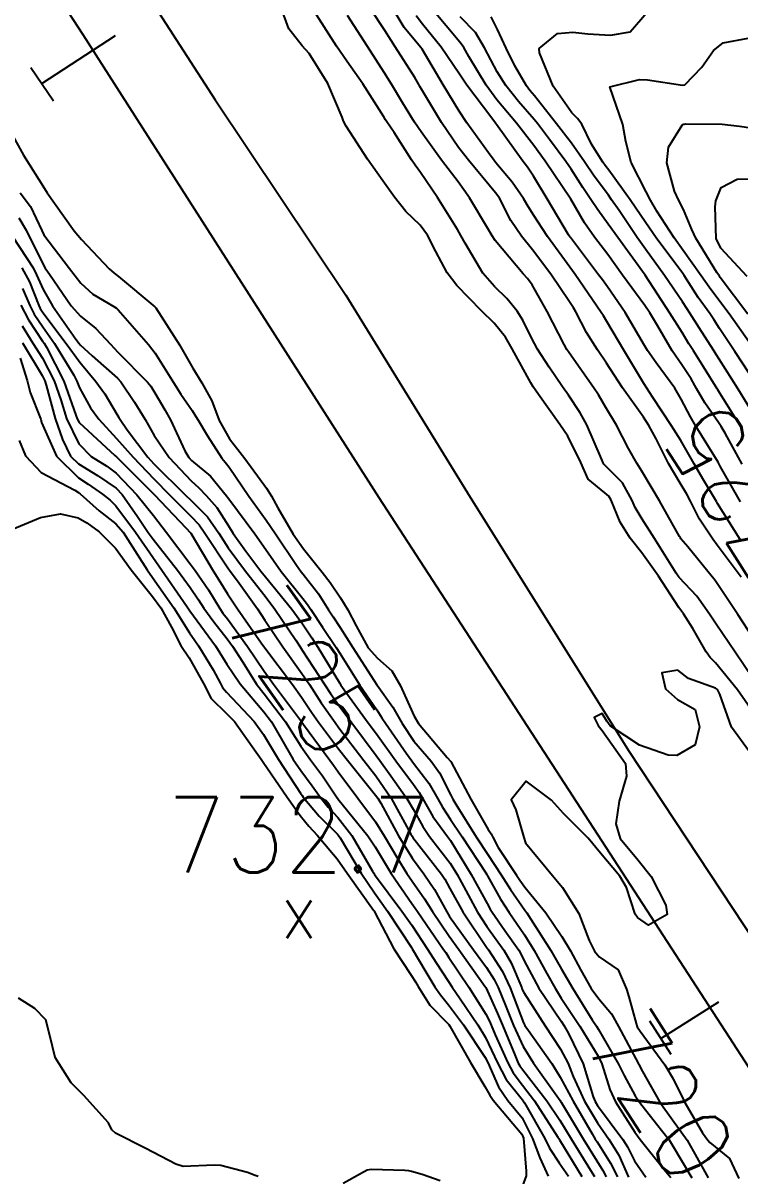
# Model space of a CAD drawing. Header units: metres. Extents: x 298520 to 308411, y 7433745 to 7450750.
# Drawn here: x 299978.7 to 300016.8, y 7449347.6 to 7449408.9 of the extents above; entities that cross this region are included whole.
import ezdxf
from ezdxf.enums import TextEntityAlignment as Align

# ---------------------------------------------------------------- set-up
doc = ezdxf.new("R2010")
doc.units = ezdxf.units.M
doc.header["$LTSCALE"] = 10
for name, color, linetype in [('Cotas', 45, 'Continuous'), ('Curvas de Nivel 1m', 11, 'Continuous'), ('Curvas de Nivel 5m', 15, 'Continuous'), ('Linha Férrea', 251, 'TRACKS'), ('Pontos Cotados', 45, 'Continuous'), ('Pórtico', 62, 'Continuous')]:
    doc.layers.add(name, color=color, linetype=linetype)
doc.styles.add('Style-STANDARD', font='STANDARD.shx')
doc.linetypes.add('TRACKS', pattern='A,0.15,[130,ltypeshp.shx,S=0.25,R=0,X=0,Y=0],0.15', length=0.3)

# ---------------------------------------------------------------- blocks, each defined once
blk = doc.blocks.new('ELVTXT_110')
at = {"layer": 'Pontos Cotados', "linetype": 'Continuous', "style": 'Style-STANDARD'}
for s, height, p in [('732.7', 4, (0, 4)), ('x', 3, (0, 0))]:
    blk.add_text(s, height=height, dxfattribs=at).set_placement(p, align=Align.MIDDLE_CENTER)

msp = doc.modelspace()

# ---------------------------------------------------------------- linework, layer by layer
at = {"layer": 'Curvas de Nivel 1m', "flags": 128}
for points, elevation in [([(300016.874, 7449379.447), (300015.598, 7449381.152), (300015.363, 7449381.464), (300014.667, 7449382.528), (300014.18, 7449383.482), (300013.993, 7449383.851), (300013.633, 7449384.448), (300013.014, 7449385.496), (300012.355, 7449386.811), (300011.97, 7449387.507), (300011.677, 7449387.949), (300010.562, 7449389.521), (300009.712, 7449390.833), (300009.238, 7449391.537), (300008.648, 7449392.462), (300008.086, 7449393.555), (300007.963, 7449393.774), (300007.748, 7449394.092), (300006.75, 7449395.57), (300005.782, 7449396.858), (300005.196, 7449397.589), (300004.629, 7449398.426), (300004.018, 7449399.607), (300003.941, 7449399.735), (300003.816, 7449399.887), (300002.378, 7449401.625), (300001.843, 7449402.313), (300000.933, 7449403.639), (299999.88, 7449405.406), (299999.791, 7449405.56), (299999.738, 7449405.652), (299999.511, 7449406.033), (299998.475, 7449407.672), (299998.251, 7449408.009), (299997.921, 7449408.527), (299997.161, 7449409.688)], 723), ([(300016.82, 7449381.448), (300015.622, 7449383.362), (300015.587, 7449383.425), (300015.563, 7449383.461), (300014.845, 7449384.682), (300014.379, 7449385.479), (300013.661, 7449386.708), (300013.176, 7449387.495), (300012.182, 7449389.011), (300011.849, 7449389.508), (300011.697, 7449389.753), (300010.629, 7449391.521), (300009.738, 7449393.041), (300009.555, 7449393.347), (300009.434, 7449393.535), (300008.741, 7449394.533), (300008.046, 7449395.556), (300007.769, 7449395.941), (300006.581, 7449397.572), (300005.805, 7449398.749), (300005.486, 7449399.261), (300005.291, 7449399.588), (300004.695, 7449400.471), (300003.832, 7449401.499), (300003.742, 7449401.611), (300003.437, 7449402.016), (300002.282, 7449403.626), (300001.869, 7449404.247), (300001.034, 7449405.638), (299999.911, 7449407.54), (299999.827, 7449407.651), (299998.959, 7449408.7), (299998.362, 7449409.674)], 724), ([(300016.922, 7449385.447), (300016.026, 7449387.098), (300015.816, 7449387.459), (300015.675, 7449387.67), (300014.935, 7449388.721), (300014.507, 7449389.478), (300014.213, 7449389.997), (300013.712, 7449390.742), (300013.21, 7449391.495), (300012.439, 7449392.8), (300012.015, 7449393.507), (300011.747, 7449393.904), (300010.566, 7449395.522), (300009.779, 7449396.617), (300009.08, 7449397.541), (300008.544, 7449398.292), (300007.813, 7449399.56), (300006.458, 7449401.574), (300005.845, 7449402.416), (300004.924, 7449403.594), (300004.439, 7449404.172), (300003.875, 7449404.847), (300003.313, 7449405.616), (300002.386, 7449407.145), (300002.127, 7449407.627), (300002.044, 7449407.758), (300001.916, 7449407.915), (300000.453, 7449409.645)], 726), ([(300017.695, 7449389.686), (300016.54, 7449391.452), (300015.731, 7449392.672), (300015.422, 7449393.147), (300015.202, 7449393.468), (300014.595, 7449394.321), (300013.839, 7449395.489), (300013.765, 7449395.597), (300012.359, 7449397.504), (300011.801, 7449398.301), (300010.972, 7449399.518), (300009.829, 7449401.105), (300009.65, 7449401.352), (300009.523, 7449401.535), (300008.911, 7449402.48), (300008.395, 7449403.552), (300008.167, 7449403.857), (300007.869, 7449404.151), (300006.881, 7449405.57), (300006.141, 7449407.346), (300006.136, 7449407.578), (300007.107, 7449408.382), (300007.922, 7449408.443), (300008.721, 7449408.348), (300009.92, 7449408.281), (300010.972, 7449408.47), (300011.867, 7449409.511)], 729), ([(300017.509, 7449374.036), (300016.561, 7449375.45), (300015.545, 7449376.932), (300015.195, 7449377.465), (300014.512, 7449378.426), (300013.572, 7449379.426), (300013.52, 7449379.491), (300013.415, 7449379.652), (300012.268, 7449381.503), (300011.613, 7449382.522), (300011.245, 7449383.142), (300011.075, 7449383.518), (300010.561, 7449384.455), (300009.641, 7449385.386), (300009.569, 7449385.458), (300009.533, 7449385.532), (300009.448, 7449385.731), (300008.66, 7449387.545), (300008.315, 7449388.186), (300007.689, 7449389.12), (300007.381, 7449389.563), (300006.666, 7449390.613), (300006.039, 7449391.577), (300005.729, 7449392.173), (300005.263, 7449393.112), (300004.965, 7449393.592), (300004.416, 7449394.266), (300003.756, 7449394.91), (300003.135, 7449395.616), (300002.191, 7449397.222), (300001.973, 7449397.628), (300001.796, 7449397.936), (300000.728, 7449399.641), (299999.826, 7449400.969), (299999.537, 7449401.361), (299999.334, 7449401.657), (299998.427, 7449403.099), (299998.029, 7449403.678), (299997.963, 7449403.778), (299997.866, 7449403.939), (299996.744, 7449405.691), (299995.901, 7449406.907), (299995.345, 7449407.706), (299994.283, 7449409.363)], 721), ([(300017.534, 7449376.185), (300016.693, 7449377.449), (300015.57, 7449379.149), (300015.439, 7449379.33), (300015.333, 7449379.464), (300014.031, 7449381.049), (300013.673, 7449381.489), (300013.645, 7449381.531), (300013.604, 7449381.611), (300012.525, 7449383.501), (300011.638, 7449384.998), (300011.444, 7449385.316), (300011.319, 7449385.513), (300010.89, 7449386.282), (300010.239, 7449387.524), (300009.682, 7449388.479), (300009.289, 7449389.137), (300009.026, 7449389.54), (300007.72, 7449391.379), (300007.606, 7449391.561), (300007.461, 7449391.827), (300006.557, 7449393.572), (300005.757, 7449395.004), (300005.512, 7449395.336), (300005.286, 7449395.587), (300003.789, 7449397.358), (300003.63, 7449397.612), (300003.407, 7449398.004), (300002.428, 7449399.624), (300001.821, 7449400.472), (300000.945, 7449401.639), (299999.855, 7449403.133), (299999.495, 7449403.656), (299998.875, 7449404.667), (299998.282, 7449405.674), (299997.892, 7449406.307), (299996.997, 7449407.689), (299995.929, 7449409.338)], 722), ([(300016.852, 7449387.448), (300015.691, 7449389.318), (300015.636, 7449389.405), (300015.602, 7449389.461), (300014.876, 7449390.643), (300014.337, 7449391.481), (300014.099, 7449391.857), (300013.733, 7449392.457), (300013.084, 7449393.497), (300011.763, 7449395.51), (300010.319, 7449397.525), (300009.8, 7449398.232), (300009.252, 7449398.983), (300008.871, 7449399.544), (300008.448, 7449400.179), (300007.829, 7449401.156), (300007.558, 7449401.563), (300006.688, 7449402.734), (300006.043, 7449403.578), (300005.865, 7449403.797), (300005.039, 7449404.757), (300004.367, 7449405.603), (300003.894, 7449406.33), (300003.232, 7449407.61), (300002.739, 7449408.435), (300001.929, 7449409.264)], 727), ([(300017.677, 7449387.892), (300016.713, 7449389.45), (300015.709, 7449391.037), (300015.546, 7449391.297), (300015.436, 7449391.464), (300014.767, 7449392.508), (300014.153, 7449393.484), (300013.991, 7449393.732), (300013.749, 7449394.094), (300012.791, 7449395.5), (300011.784, 7449396.898), (300011.349, 7449397.514), (300010.379, 7449398.953), (300009.985, 7449399.528), (300009.815, 7449399.764), (300009.06, 7449400.777), (300008.536, 7449401.549), (300007.847, 7449402.53), (300007.055, 7449403.568), (300005.878, 7449405.051), (300005.637, 7449405.34), (300005.452, 7449405.586), (300004.835, 7449406.655), (300004.371, 7449407.595), (300003.923, 7449408.593), (300003.577, 7449409.253)], 728), ([(300017.237, 7449393.445), (300015.762, 7449395.394), (300015.735, 7449395.432), (300015.714, 7449395.461), (300015.574, 7449395.655), (300014.464, 7449397.48), (300014.258, 7449397.944), (300013.808, 7449399.013), (300013.552, 7449399.493), (300013.326, 7449399.987), (300012.92, 7449401.499), (300013.013, 7449402.33), (300013.733, 7449403.491), (300013.808, 7449403.546), (300013.864, 7449403.557), (300013.938, 7449403.563), (300015.864, 7449403.557), (300016.795, 7449403.451), (300017.861, 7449403.282)], 731), ([(300017.191, 7449395.446), (300015.785, 7449396.946), (300015.546, 7449397.464), (300015.494, 7449399.149), (300015.525, 7449399.464), (300015.82, 7449400.181), (300016.662, 7449400.614), (300017.825, 7449400.643)], 732), ([(299978.528, 7449399.903), (299979.074, 7449399.169), (299979.672, 7449397.892), (299979.789, 7449397.66), (299981.15, 7449395.876), (299981.755, 7449395.086), (299982.386, 7449394.497), (299983.516, 7449393.843), (299983.655, 7449393.754), (299983.741, 7449393.676), (299985.36, 7449391.824), (299985.716, 7449391.356), (299986.678, 7449389.81), (299987.065, 7449389.184), (299987.678, 7449388.316), (299987.877, 7449387.999), (299987.986, 7449387.795), (299988.487, 7449386.961), (299989.245, 7449385.776), (299989.43, 7449385.563), (299989.638, 7449385.303), (299990.697, 7449383.759), (299991.61, 7449382.471), (299992.105, 7449381.745), (299993.228, 7449380.084), (299993.472, 7449379.731), (299993.572, 7449379.601), (299994.391, 7449378.548), (299994.934, 7449377.709), (299995.172, 7449377.328), (299995.544, 7449376.767), (299996.221, 7449375.693), (299997.503, 7449373.717), (299997.518, 7449373.694), (299998.342, 7449372.518), (299998.837, 7449371.66), (299999.469, 7449370.718), (300000.382, 7449369.646), (300000.831, 7449369.024), (300001.435, 7449367.847), (300001.536, 7449367.629), (300001.692, 7449367.366), (300002.784, 7449365.616), (300003.399, 7449364.681), (300004.107, 7449363.599), (300004.601, 7449362.817), (300005.364, 7449361.725), (300005.47, 7449361.579), (300005.696, 7449361.238), (300006.752, 7449359.566), (300007.323, 7449358.578), (300007.914, 7449357.554), (300008.957, 7449355.883), (300009.177, 7449355.541), (300009.29, 7449355.363), (300010.357, 7449353.524), (300010.659, 7449352.921), (300011.246, 7449351.835), (300011.47, 7449351.508), (300012.374, 7449350.35), (300013.047, 7449349.492), (300013.21, 7449349.232), (300014.243, 7449347.479)], 721), ([(299978.459, 7449398.57), (299978.844, 7449397.904), (299979.765, 7449396.054), (299979.861, 7449395.889), (299980.083, 7449395.563), (299981.248, 7449393.875), (299981.738, 7449393.333), (299982.545, 7449392.672), (299983.327, 7449391.846), (299983.717, 7449391.423), (299985.306, 7449389.824), (299985.474, 7449389.606), (299985.687, 7449389.247), (299986.216, 7449388.353), (299986.521, 7449387.812), (299987.288, 7449386.164), (299987.497, 7449385.801), (299987.641, 7449385.655), (299988.657, 7449384.808), (299989.499, 7449383.772), (299989.549, 7449383.698), (299989.621, 7449383.605), (299991.004, 7449381.756), (299991.59, 7449380.917), (299992.417, 7449379.742), (299993.559, 7449378.303), (299993.81, 7449377.981), (299993.982, 7449377.724), (299994.606, 7449376.777), (299995.338, 7449375.703), (299995.528, 7449375.401), (299996.592, 7449373.689), (299997.49, 7449372.375), (299997.769, 7449371.959), (299997.951, 7449371.673), (299999.07, 7449370.052), (299999.352, 7449369.661), (299999.452, 7449369.535), (300000.269, 7449368.475), (300000.737, 7449367.64), (300000.986, 7449367.194), (300001.422, 7449366.553), (300002.044, 7449365.624), (300003.292, 7449363.703), (300003.349, 7449363.61), (300003.382, 7449363.552), (300004.078, 7449362.307), (300004.542, 7449361.592), (300005.345, 7449360.41), (300005.869, 7449359.575), (300006.535, 7449358.354), (300006.974, 7449357.563), (300007.308, 7449357.04), (300008.288, 7449355.55), (300009.269, 7449353.951), (300009.46, 7449353.537), (300009.896, 7449352.176), (300010.2, 7449351.526), (300011.219, 7449349.904), (300011.502, 7449349.507), (300012.78, 7449347.912), (300013.13, 7449347.491)], 722), ([(299978.141, 7449397.562), (299979.214, 7449395.898), (299979.401, 7449395.537), (299979.751, 7449394.745), (299980.245, 7449393.885), (299981.495, 7449392.102), (299981.665, 7449391.871), (299981.722, 7449391.803), (299982.361, 7449391.212), (299983.696, 7449390.037), (299983.878, 7449389.838), (299984.614, 7449388.762), (299985.179, 7449387.825), (299985.66, 7449386.982), (299986.455, 7449385.812), (299987.631, 7449384.565), (299988.027, 7449384.194), (299988.428, 7449383.788), (299988.98, 7449383.143), (299989.607, 7449382.169), (299989.848, 7449381.768), (299990.532, 7449380.817), (299991.33, 7449379.752), (299991.57, 7449379.455), (299992.981, 7449377.736), (299993.545, 7449376.955), (299994.032, 7449376.217), (299994.356, 7449375.718), (299995.505, 7449373.813), (299995.574, 7449373.699), (299995.76, 7449373.437), (299997.044, 7449371.684), (299997.474, 7449371.096), (299998.508, 7449369.669), (299999.44, 7449368.413), (299999.756, 7449367.975), (299999.942, 7449367.652), (300000.482, 7449366.702), (300001.259, 7449365.632), (300001.41, 7449365.423), (300002.52, 7449363.619), (300003.368, 7449362.071), (300003.532, 7449361.775), (300003.64, 7449361.606), (300004.303, 7449360.642), (300005.045, 7449359.584), (300005.149, 7449359.401), (300005.327, 7449359.023), (300006.122, 7449357.572), (300007.295, 7449355.804), (300007.457, 7449355.558), (300007.715, 7449355.127), (300008.471, 7449353.548), (300009.011, 7449351.777), (300009.107, 7449351.541), (300009.24, 7449351.326), (300010.59, 7449349.519), (300010.822, 7449349.129), (300011.202, 7449348.372), (300011.804, 7449347.504)], 723), ([(299978.618, 7449395.907), (299979.017, 7449395.163), (299979.513, 7449393.893), (299979.587, 7449393.738), (299979.739, 7449393.521), (299980.968, 7449391.878), (299981.708, 7449390.879), (299982.554, 7449389.857), (299983.039, 7449389.202), (299983.676, 7449388.118), (299983.781, 7449387.946), (299983.847, 7449387.838), (299984.214, 7449387.286), (299985.323, 7449385.823), (299985.639, 7449385.468), (299987.318, 7449383.803), (299987.62, 7449383.523), (299988.484, 7449382.659), (299989.086, 7449381.778), (299989.591, 7449380.994), (299990.514, 7449379.761), (299991.56, 7449378.429), (299992.076, 7449377.745), (299993.181, 7449376.089), (299993.416, 7449375.731), (299993.53, 7449375.555), (299994.735, 7449373.712), (299995.039, 7449373.247), (299995.492, 7449372.602), (299996.161, 7449371.693), (299997.457, 7449369.949), (299997.657, 7449369.678), (299998.247, 7449368.87), (299999.094, 7449367.663), (299999.427, 7449367.097), (299999.94, 7449366.174), (300000.305, 7449365.647), (300001.392, 7449364.218), (300001.772, 7449363.626), (300002.234, 7449362.762), (300002.854, 7449361.615), (300003.352, 7449360.851), (300004.244, 7449359.596), (300004.647, 7449358.911), (300005.201, 7449357.582), (300005.234, 7449357.503), (300005.31, 7449357.333), (300006.453, 7449355.568), (300007.274, 7449354.323), (300007.676, 7449353.556), (300007.948, 7449352.861), (300008.541, 7449351.547), (300009.226, 7449350.397), (300009.839, 7449349.531), (300010.36, 7449348.678), (300010.88, 7449347.515)], 724), ([(299978.561, 7449393.908), (299978.962, 7449393.128), (299979.724, 7449391.993), (299979.796, 7449391.889), (299979.92, 7449391.688), (299980.852, 7449389.878), (299981.49, 7449388.057), (299981.553, 7449387.871), (299981.67, 7449387.668), (299983.565, 7449385.92), (299983.643, 7449385.85), (299985.623, 7449383.877), (299985.68, 7449383.819), (299987.338, 7449382.071), (299987.587, 7449381.8), (299987.603, 7449381.784), (299988.795, 7449379.782), (299989.093, 7449379.302), (299989.561, 7449378.555), (299990.083, 7449377.765), (299991.34, 7449375.946), (299991.48, 7449375.751), (299991.532, 7449375.679), (299993.007, 7449373.735), (299993.496, 7449373.048), (299994.021, 7449372.255), (299994.398, 7449371.716), (299995.462, 7449370.308), (299995.939, 7449369.695), (299997.435, 7449367.842), (299997.548, 7449367.679), (299997.702, 7449367.406), (299998.651, 7449365.668), (299999.395, 7449364.472), (299999.995, 7449363.651), (300000.557, 7449362.824), (300001.212, 7449361.632), (300001.359, 7449361.388), (300002.644, 7449359.617), (300003.324, 7449358.672), (300003.738, 7449358.025), (300003.948, 7449357.6), (300004.347, 7449356.638), (300004.765, 7449355.588), (300005.276, 7449354.465), (300005.824, 7449353.574), (300007.243, 7449351.594), (300007.263, 7449351.56), (300007.294, 7449351.508), (300008.475, 7449349.547), (300009.201, 7449348.385), (300009.522, 7449347.861), (300009.696, 7449347.532)], 726), ([(299978.639, 7449392.814), (299979.206, 7449391.898), (299979.711, 7449391.09), (299980.339, 7449389.884), (299980.687, 7449388.876), (299980.993, 7449387.877), (299981.653, 7449386.546), (299982.312, 7449385.86), (299983.139, 7449385.349), (299983.634, 7449384.981), (299984.735, 7449383.829), (299985.612, 7449382.717), (299986.314, 7449381.813), (299987.578, 7449380.149), (299987.828, 7449379.796), (299988.536, 7449378.759), (299989.144, 7449377.776), (299989.31, 7449377.533), (299989.547, 7449377.226), (299990.617, 7449375.759), (299991.513, 7449374.434), (299992.002, 7449373.745), (299993.483, 7449371.768), (299993.499, 7449371.746), (299993.51, 7449371.73), (299993.603, 7449371.606), (299994.991, 7449369.707), (299995.186, 7449369.44), (299995.447, 7449369.074), (299996.495, 7449367.689), (299997.42, 7449366.422), (299997.887, 7449365.675), (299998.618, 7449364.444), (299999.098, 7449363.663), (299999.379, 7449363.255), (300000.039, 7449362.32), (300000.467, 7449361.643), (300001.344, 7449360.339), (300001.858, 7449359.625), (300003.248, 7449357.676), (300003.294, 7449357.61), (300003.313, 7449357.575), (300003.915, 7449356.217), (300004.173, 7449355.597), (300004.831, 7449354.025), (300005.023, 7449353.584), (300005.106, 7449353.427), (300005.259, 7449353.221), (300006.541, 7449351.567), (300007.228, 7449350.543), (300007.829, 7449349.554), (300008.853, 7449347.887), (300009.066, 7449347.541)], 727), ([(299978.643, 7449391.906), (299979.697, 7449390.165), (299979.838, 7449389.889), (299979.915, 7449389.664), (299980.383, 7449387.883), (299980.776, 7449386.759), (299981.207, 7449385.874), (299981.639, 7449385.469), (299982.634, 7449384.856), (299983.626, 7449384.179), (299983.958, 7449383.837), (299984.764, 7449382.676), (299985.339, 7449381.823), (299985.598, 7449381.472), (299986.89, 7449379.807), (299987.564, 7449378.89), (299988.005, 7449378.241), (299988.303, 7449377.789), (299988.823, 7449377.058), (299989.537, 7449376.168), (299989.829, 7449375.767), (299990.364, 7449374.918), (299991.104, 7449373.754), (299991.498, 7449373.233), (299992.633, 7449371.738), (299993.464, 7449370.452), (299993.972, 7449369.722), (299994.606, 7449368.874), (299995.382, 7449367.701), (299995.404, 7449367.671), (299995.432, 7449367.64), (299997.013, 7449365.684), (299997.404, 7449365.097), (299998.26, 7449363.671), (299999.367, 7449362.082), (299999.538, 7449361.83), (299999.656, 7449361.656), (300000.353, 7449360.639), (300001.046, 7449359.634), (300001.16, 7449359.461), (300001.329, 7449359.204), (300002.397, 7449357.619), (300003.299, 7449356.187), (300003.494, 7449355.806), (300003.573, 7449355.606), (300003.8, 7449355.087), (300004.464, 7449353.592), (300004.741, 7449353.071), (300005.251, 7449352.399), (300005.886, 7449351.574), (300007.128, 7449349.647), (300007.175, 7449349.56), (300007.188, 7449349.535), (300007.212, 7449349.492), (300008.393, 7449347.548)], 728), ([(299978.53, 7449391.088), (299978.893, 7449389.902), (299979.062, 7449389.275), (299979.609, 7449387.891), (299979.63, 7449387.848), (299979.671, 7449387.673), (299980.464, 7449385.882), (299981.632, 7449384.729), (299982.149, 7449384.383), (299982.914, 7449383.851), (299983.314, 7449383.538), (299983.617, 7449383.23), (299984.662, 7449381.829), (299985.583, 7449380.499), (299986.068, 7449379.815), (299987.216, 7449378.143), (299987.447, 7449377.801), (299987.551, 7449377.647), (299988.329, 7449376.577), (299988.91, 7449375.779), (299989.518, 7449374.803), (299990.226, 7449373.763), (299991.488, 7449372.273), (299991.893, 7449371.746), (299992.506, 7449370.701), (299993.051, 7449369.734), (299993.447, 7449369.148), (299994.059, 7449368.34), (299994.5, 7449367.714), (299994.913, 7449367.193), (299995.422, 7449366.652), (299996.17, 7449365.692), (299997.269, 7449363.797), (299997.335, 7449363.68), (299997.382, 7449363.614), (299998.833, 7449361.665), (299999.352, 7449360.923), (300000.192, 7449359.647), (300000.638, 7449358.952), (300001.316, 7449357.922), (300001.512, 7449357.628), (300001.937, 7449356.993), (300002.878, 7449355.614), (300003.283, 7449354.943), (300003.914, 7449353.6), (300004.375, 7449352.714), (300005.243, 7449351.625), (300005.28, 7449351.58), (300005.356, 7449351.465), (300006.425, 7449349.568), (300006.687, 7449349.047), (300007.2, 7449348.268), (300007.699, 7449347.555)], 729), ([(299977.909, 7449381.915), (299979.61, 7449382.611), (299980.673, 7449382.819), (299981.61, 7449382.594), (299982.07, 7449382.325), (299982.734, 7449381.853), (299983.59, 7449380.985), (299984.427, 7449379.831), (299985.559, 7449378.417), (299986.001, 7449377.816), (299986.58, 7449376.773), (299987.069, 7449375.805), (299987.523, 7449375.143), (299988.279, 7449373.788), (299988.694, 7449372.981), (299989.487, 7449372.204), (299989.935, 7449371.765), (299991.083, 7449370.129), (299991.342, 7449369.751), (299991.451, 7449369.594), (299992.734, 7449367.737), (299993.423, 7449366.752), (299993.885, 7449366.19), (299994.324, 7449365.716), (299995.394, 7449364.446), (299995.925, 7449363.695), (299997.329, 7449361.715), (299997.351, 7449361.68), (299997.363, 7449361.658), (299998.403, 7449359.669), (299999.319, 7449358.262), (299999.56, 7449357.901), (299999.694, 7449357.654), (300000.321, 7449356.662), (300001.293, 7449355.665), (300001.322, 7449355.63), (300001.378, 7449355.543), (300002.476, 7449353.618), (300003.25, 7449352.343), (300003.506, 7449351.867), (300003.68, 7449351.603), (300005.216, 7449349.797), (300005.303, 7449349.579), (300005.443, 7449347.834), (300005.446, 7449347.586), (300005.186, 7449346.913)], 731), ([(300017.461, 7449369.959), (300016.359, 7449371.451), (300015.736, 7449373.222), (300015.609, 7449373.459), (300015.504, 7449373.54), (300014.08, 7449374.052), (300013.513, 7449374.485), (300012.654, 7449374.356), (300012.846, 7449373.497), (300013.497, 7449372.932), (300014.422, 7449372.406), (300014.653, 7449371.472), (300014.43, 7449370.514), (300013.46, 7449369.947), (300012.985, 7449369.97), (300011.468, 7449370.507), (300009.908, 7449371.534), (300009.729, 7449371.78), (300009.489, 7449372.182), (300009.054, 7449371.977), (300009.268, 7449371.542), (300009.479, 7449371.276), (300010.716, 7449369.521), (300010.781, 7449368.855), (300010.395, 7449367.526), (300010.215, 7449366.322), (300010.446, 7449365.525), (300011.396, 7449364.382), (300012.09, 7449363.503), (300012.873, 7449361.99), (300012.932, 7449361.494), (300011.938, 7449360.92), (300011.36, 7449361.329), (300011.23, 7449361.512), (300010.776, 7449362.918), (300010.415, 7449363.525), (300009.401, 7449364.758), (300008.746, 7449365.547), (300007.426, 7449366.873), (300006.781, 7449367.567), (300005.443, 7449368.582), (300004.641, 7449367.592), (300004.898, 7449367.059), (300005.314, 7449365.581), (300005.409, 7449365.301), (300006.848, 7449363.565), (300007.377, 7449362.925), (300008.237, 7449361.551), (300008.783, 7449360.104), (300009.067, 7449359.543), (300009.33, 7449359.241), (300010.335, 7449358.537), (300010.768, 7449357.518), (300010.893, 7449357.101), (300011.295, 7449355.682), (300011.34, 7449355.51), (300011.511, 7449355.286), (300012.821, 7449353.494), (300013.255, 7449352.741), (300013.885, 7449351.484), (300014.825, 7449349.868), (300015.1, 7449349.471), (300015.212, 7449349.358), (300016.258, 7449348.509), (300016.753, 7449347.447)], 719), ([(299991.191, 7449347.546), (299991.033, 7449347.594), (299990.617, 7449347.759), (299989.198, 7449348.132), (299988.841, 7449348.141), (299987.197, 7449348.083), (299986.802, 7449348.201), (299985.211, 7449349.037), (299983.605, 7449349.844), (299983.399, 7449350.022), (299983.228, 7449350.397), (299981.915, 7449351.863), (299981.249, 7449352.522), (299980.381, 7449353.879), (299980.11, 7449355.052), (299979.884, 7449355.884), (299979.299, 7449356.478), (299978.444, 7449357.042)], 731), ([(300000.871, 7449347.316), (299999.909, 7449347.649), (299999.345, 7449347.809), (299999.196, 7449347.843), (299998.991, 7449347.867), (299997.197, 7449347.921), (299996.992, 7449347.886), (299996.621, 7449347.686), (299995.705, 7449347.178)], 731)]:
    msp.add_lwpolyline(points, dxfattribs=dict(at, elevation=elevation))
at = {"layer": 'Curvas de Nivel 5m', "flags": 128}
for points, elevation in [([(300017.491, 7449372.281), (300016.686, 7449373.448), (300015.517, 7449374.876), (300015.226, 7449375.17), (300015.014, 7449375.468), (300014.307, 7449376.713), (300013.808, 7449377.486), (300013.699, 7449377.633), (300013.556, 7449377.832), (300012.476, 7449379.501), (300011.591, 7449380.741), (300010.979, 7449381.519), (300010.448, 7449382.364), (300009.965, 7449383.535), (300009.843, 7449383.755), (300009.627, 7449383.937), (300008.744, 7449384.654), (300008.341, 7449385.55), (300007.664, 7449386.95), (300007.235, 7449387.564), (300006.104, 7449389.161), (300005.818, 7449389.579), (300005.696, 7449389.778), (300004.689, 7449391.596), (300004.333, 7449392.205), (300003.736, 7449392.952), (300003.063, 7449393.617), (300001.756, 7449394.964), (300001.246, 7449395.635), (300000.642, 7449396.779), (300000.195, 7449397.646), (299999.798, 7449398.168), (299999.047, 7449398.903), (299998.43, 7449399.671), (299998.179, 7449400.037), (299997.821, 7449400.53), (299997.002, 7449401.688), (299995.86, 7449403.44), (299995.732, 7449403.701), (299995.653, 7449403.915), (299994.893, 7449405.71), (299993.907, 7449407.303), (299993.521, 7449407.726), (299992.812, 7449408.626), (299992.401, 7449409.743)], 720), ([(300016.843, 7449383.448), (300015.782, 7449385.318), (300015.704, 7449385.459), (300015.644, 7449385.565), (300014.469, 7449387.478), (300014.176, 7449387.98), (300013.687, 7449388.917), (300013.35, 7449389.493), (300012.361, 7449390.855), (300011.888, 7449391.508), (300011.725, 7449391.766), (300010.698, 7449393.52), (300009.757, 7449394.897), (300009.493, 7449395.266), (300009.294, 7449395.537), (300007.792, 7449397.511), (300007.758, 7449397.56), (300007.697, 7449397.658), (300006.561, 7449399.573), (300005.825, 7449400.784), (300005.503, 7449401.259), (300005.26, 7449401.589), (300003.862, 7449403.527), (300003.803, 7449403.611), (300003.614, 7449403.864), (300002.28, 7449405.626), (300001.892, 7449406.203), (300000.921, 7449407.64), (299999.925, 7449408.878), (299999.581, 7449409.307)], 725), ([(300017.52, 7449391.638), (300016.237, 7449393.455), (300015.749, 7449394.105), (300015.17, 7449394.881), (300014.753, 7449395.475), (300013.783, 7449396.825), (300013.304, 7449397.495), (300012.387, 7449398.924), (300012.052, 7449399.508), (300011.817, 7449399.941), (300011.026, 7449401.518), (300010.74, 7449402.631), (300010.587, 7449403.523), (300009.883, 7449405.53), (300011.476, 7449405.927), (300011.889, 7449405.916), (300013.747, 7449405.629), (300013.885, 7449405.651), (300014.786, 7449406.59), (300015.407, 7449407.468), (300015.917, 7449407.882), (300017.241, 7449408.125)], 730), ([(299977.858, 7449403.449), (299978.707, 7449401.901), (299979.816, 7449400.119), (299979.969, 7449399.888), (299980.354, 7449399.338), (299981.405, 7449397.874), (299981.786, 7449397.406), (299983.254, 7449395.848), (299983.531, 7449395.614), (299983.759, 7449395.436), (299985.692, 7449393.821), (299985.742, 7449393.767), (299986.998, 7449391.807), (299987.704, 7449390.568), (299988.197, 7449389.792), (299988.721, 7449388.822), (299989.105, 7449387.779), (299989.658, 7449386.808), (299990.48, 7449385.762), (299991.627, 7449384.184), (299991.902, 7449383.747), (299992.23, 7449383.131), (299993.041, 7449381.736), (299993.591, 7449380.951), (299994.598, 7449379.715), (299995.014, 7449379.155), (299995.559, 7449378.337), (299995.954, 7449377.696), (299996.393, 7449376.843), (299997.043, 7449375.685), (299997.525, 7449375.13), (299998.294, 7449374.452), (299998.751, 7449373.661), (299998.98, 7449373.14), (299999.487, 7449372.043), (299999.716, 7449371.648), (300001.24, 7449369.849), (300001.433, 7449369.63), (300001.453, 7449369.598), (300002.501, 7449367.619), (300003.417, 7449366.02), (300003.587, 7449365.78), (300003.668, 7449365.606), (300003.954, 7449365.052), (300004.922, 7449363.587), (300005.106, 7449363.31), (300005.377, 7449362.945), (300006.49, 7449361.569), (300007.344, 7449360.32), (300007.794, 7449359.555), (300008.351, 7449358.521), (300008.904, 7449357.544), (300009.308, 7449357.003), (300009.972, 7449356.203), (300010.343, 7449355.524), (300011.267, 7449353.801), (300011.438, 7449353.508), (300011.628, 7449353.138), (300012.554, 7449351.497), (300013.229, 7449350.565), (300014.006, 7449349.482), (300015.03, 7449347.636), (300015.124, 7449347.471)], 720), ([(299978.652, 7449394.807), (299979.043, 7449393.901), (299979.275, 7449393.434), (299979.732, 7449392.767), (299980.358, 7449391.884), (299981.377, 7449390.194), (299981.538, 7449389.872), (299981.689, 7449389.523), (299982.272, 7449388.454), (299982.715, 7449387.854), (299983.658, 7449386.817), (299984.54, 7449385.831), (299985.631, 7449384.673), (299986.487, 7449383.811), (299987.612, 7449382.689), (299988.04, 7449382.226), (299988.358, 7449381.789), (299989.575, 7449379.934), (299989.696, 7449379.769), (299990.087, 7449379.246), (299991.153, 7449377.754), (299991.547, 7449377.161), (299992.495, 7449375.74), (299993.512, 7449374.317), (299993.913, 7449373.724), (299994.536, 7449372.757), (299995.277, 7449371.703), (299995.479, 7449371.429), (299996.81, 7449369.686), (299997.445, 7449368.867), (299998.26, 7449367.672), (299999.313, 7449365.762), (299999.37, 7449365.66), (299999.412, 7449365.594), (300000.94, 7449363.637), (300001.118, 7449363.372), (300001.375, 7449362.881), (300002.073, 7449361.623), (300003.335, 7449359.75), (300003.436, 7449359.608), (300004.174, 7449358.45), (300004.583, 7449357.591), (300004.785, 7449357.065), (300005.294, 7449355.727), (300005.368, 7449355.579), (300005.556, 7449355.311), (300006.807, 7449353.565), (300007.256, 7449352.833), (300007.94, 7449351.553), (300008.944, 7449349.815), (300009.113, 7449349.541), (300009.211, 7449349.389), (300009.929, 7449348.258), (300010.299, 7449347.523)], 725), ([(299978.473, 7449386.72), (299978.812, 7449385.903), (299979.64, 7449385.012), (299981.434, 7449384.063), (299981.624, 7449383.939), (299981.667, 7449383.913), (299981.719, 7449383.869), (299982.728, 7449382.967), (299983.607, 7449382.278), (299983.998, 7449381.836), (299984.751, 7449380.663), (299985.283, 7449379.823), (299985.569, 7449379.418), (299986.698, 7449377.809), (299987.54, 7449376.486), (299987.819, 7449376.079), (299988.016, 7449375.793), (299988.785, 7449374.51), (299989.174, 7449373.775), (299989.294, 7449373.566), (299989.499, 7449373.328), (299990.981, 7449371.755), (299991.473, 7449371.063), (299992.261, 7449369.742), (299993.435, 7449367.939), (299993.524, 7449367.818), (299993.588, 7449367.728), (299994.425, 7449366.717), (299995.414, 7449365.759), (299995.464, 7449365.699), (299995.544, 7449365.565), (299996.661, 7449363.687), (299997.373, 7449362.651), (299998.068, 7449361.673), (299999.334, 7449359.734), (299999.378, 7449359.659), (300000.106, 7449358.434), (300000.583, 7449357.641), (300000.882, 7449357.21), (300001.303, 7449356.685), (300002.099, 7449355.622), (300003.267, 7449353.877), (300003.395, 7449353.608), (300003.966, 7449352.315), (300004.471, 7449351.592), (300005.229, 7449350.661), (300005.785, 7449349.574), (300006.158, 7449348.531), (300006.613, 7449347.569)], 730)]:
    msp.add_lwpolyline(points, dxfattribs=dict(at, elevation=elevation))
at = {"layer": 'Linha Férrea', "flags": 128}
for points in [[(298729.261, 7450749.95), (298734.809, 7450730.65), (298742.343, 7450703.451), (298750.119, 7450676.237), (298757.889, 7450649.199), (298765.189, 7450623.712), (298769.985, 7450606.424), (298776.494, 7450583.287), (298783.055, 7450560.248), (298788.164, 7450542.214), (298793.821, 7450521.584), (298798.125, 7450506.606), (298804.386, 7450484.418), (298809.295, 7450466.837), (298814.551, 7450448.858), (298819.559, 7450431.225), (298826.267, 7450408.649), (298831.926, 7450389.314), (298837.135, 7450370.779), (298842.092, 7450352.398), (298847.802, 7450331.823), (298852.149, 7450316.412), (298858.34, 7450294.769), (298862.969, 7450278.965), (298867.952, 7450260.088), (298870.924, 7450249.95), (298873.722, 7450238.982), (298878.355, 7450222.697), (298882.025, 7450210.358), (298885.603, 7450197.651), (298890.189, 7450181.049), (298894.637, 7450166.006), (298898.995, 7450149.812), (298904.361, 7450131.79), (298908.122, 7450117.709), (298911.93, 7450103.946), (298916.104, 7450089.039), (298920.554, 7450073.399), (298923.212, 7450064.319), (298926.468, 7450052.577), (298930.321, 7450038.956), (298934.723, 7450023.223), (298938.252, 7450011.622), (298941.509, 7449999.193), (298944.399, 7449989.651), (298947.701, 7449977.682), (298952.335, 7449961.49), (298956.967, 7449946.581), (298961.92, 7449929.017), (298965.909, 7449915.258), (298970.082, 7449900.905), (298973.936, 7449887.787), (298977.788, 7449874.853), (298981.549, 7449862.469), (298986.366, 7449847.197), (298989.852, 7449836.37), (298994.575, 7449822.337), (298999.437, 7449807.292), (299004.068, 7449794.269), (299008.7, 7449781.657), (299013.057, 7449770.328), (299018.285, 7449757.718), (299022.322, 7449748.037), (299026.817, 7449737.63), (299031.861, 7449726.852), (299036.814, 7449716.896), (299043.096, 7449705.205), (299047.821, 7449696.534), (299054.335, 7449685.572), (299060.664, 7449675.852), (299069.469, 7449663.104), (299077.541, 7449652.872), (299085.429, 7449643.336), (299089.832, 7449637.784), (299098.728, 7449628.561), (299107.993, 7449618.793), (299117.442, 7449610.031), (299127.077, 7449601.223), (299138.453, 7449591.782), (299150.409, 7449582.651), (299162.779, 7449573.982), (299174.004, 7449567.002), (299185.962, 7449560.295), (299199.698, 7449553.222), (299213.253, 7449547.024), (299227.033, 7449541.5), (299241.999, 7449536.525), (299258.424, 7449531.831), (299277.224, 7449527.814), (299295.935, 7449525.032), (299311.589, 7449523.57), (299326.876, 7449522.883), (299340.975, 7449522.747), (299353.572, 7449523.111), (299369.274, 7449524.069), (299382.826, 7449525.211), (299396.609, 7449526.717), (299414.178, 7449529.501), (299430.969, 7449532.603), (299440.142, 7449534.839), (299451.094, 7449537.487), (299469.666, 7449542.917), (299486.963, 7449547.755), (299510.376, 7449554.83), (299531.414, 7449561.037), (299544.903, 7449564.894), (299559.186, 7449569.068), (299590.197, 7449576.665), (299616.417, 7449582.259), (299645.03, 7449585.805), (299675.251, 7449587.635), (299705.522, 7449586.259), (299732.882, 7449582.825), (299762.581, 7449576.088), (299791.888, 7449566.944), (299816.217, 7449556.896), (299840.774, 7449544.781), (299859.676, 7449534.387), (299878.529, 7449521.308), (299897.376, 7449507.135), (299919.538, 7449486.991), (299927.658, 7449478.626), (299947.133, 7449456.962), (299961.499, 7449437.961), (299971.137, 7449424.784), (299981.869, 7449408.322), (299997.595, 7449383.682), (300016.228, 7449354.96), (300035.864, 7449324.687), (300055.136, 7449295.587), (300073.232, 7449268.397), (300085.868, 7449249.95), (300089.501, 7449244.778), (300101.211, 7449227.647), (300111.197, 7449214.14), (300124.752, 7449194.736), (300135.909, 7449179.759), (300148.296, 7449162.129), (300160.805, 7449144.566), (300173.129, 7449128.481), (300185.523, 7449112.088), (300198.402, 7449095.758), (300207.462, 7449083.98), (300220.094, 7449068.515), (300233.468, 7449051.744), (300246.778, 7449035.349), (300263.478, 7449015.076), (300277.526, 7448998.444), (300292.814, 7448981.501), (300306.688, 7448964.856), (300324.623, 7448944.393), (300340.398, 7448926.517), (300357.9, 7448907.843), (300372.755, 7448891.817), (300392.041, 7448871.054), (300410.717, 7448852.066), (300427.475, 7448834.137), (300439.245, 7448822.858), (300454.898, 7448806.525), (300473.448, 7448788.164), (300493.111, 7448768.808), (300511.705, 7448749.95), (300518.198, 7448743.612), (300525.672, 7448735.984), (300530.889, 7448730.361), (300538.141, 7448723.284), (300543.771, 7448717.624), (300548.924, 7448711.903), (300554.778, 7448706.093), (300562.444, 7448698.573), (300570.483, 7448690.198), (300580.06, 7448680.508), (300590.013, 7448670.628), (300599.102, 7448661.391), (300608.565, 7448651.702), (300616.68, 7448643.32), (300625.581, 7448633.859), (300633.62, 7448625.859), (300641.21, 7448617.858), (300649.582, 7448609.897), (300659.386, 7448599.72), (300667.387, 7448591.231), (300676.098, 7448582.784), (300683.871, 7448574.669), (300691.725, 7448567.153), (300703.33, 7448554.876), (300711.744, 7448546.351), (300718.093, 7448539.767), (300726.506, 7448530.983), (300733.153, 7448523.695), (300741.152, 7448514.418), (300747.426, 7448507.242), (300750.054, 7448504.018), (300758.169, 7448493.99), (300764.854, 7448485.238), (300772.251, 7448475.55), (300781.114, 7448462.855), (300788.178, 7448452.147), (300795.99, 7448439.115), (300802.712, 7448427.661), (300809.137, 7448414.665), (300814.959, 7448402.42), (300819.763, 7448391.601), (300824.722, 7448378.533), (300829.079, 7448366.59), (300833.249, 7448353.858), (300836.592, 7448342.438), (300839.822, 7448330.572), (300842.678, 7448317.912), (300845.758, 7448304.202), (300848.387, 7448291.169), (300849.927, 7448279.903), (300851.843, 7448266.756), (300852.632, 7448254.174), (300852.974, 7448249.95), (300853.718, 7448237.64), (300853.896, 7448226.066), (300854.164, 7448215.145), (300853.836, 7448203.832), (300853.598, 7448192.905), (300852.795, 7448182.25), (300851.991, 7448170.79), (300850.801, 7448159.302), (300849.223, 7448146.768), (300848.151, 7448135.486), (300846.96, 7448124.114), (300845.442, 7448113.546), (300844.222, 7448102.204), (300842.288, 7448090.385), (300840.978, 7448078.33), (300839.608, 7448068.386), (300838.209, 7448056.39), (300836.541, 7448045.166), (300835.023, 7448032.665), (300833.535, 7448020.341), (300832.284, 7448009.205), (300831.094, 7447998.637), (300829.874, 7447985.926), (300828.432, 7447973.713), (300826.546, 7447955.639), (300825.162, 7447943.391), (300824.986, 7447942.247), (300823.836, 7447930.96), (300822.657, 7447919.829), (300821.593, 7447909.075), (300820.243, 7447895.408), (300819.533, 7447885.934), (300818.679, 7447872.07), (300818.298, 7447858.799), (300817.927, 7447851.916), (300817.786, 7447841.862), (300817.933, 7447833.489), (300818.516, 7447815.843), (300820.361, 7447795.876), (300822.449, 7447776.733), (300825.922, 7447758.996), (300827.722, 7447750.217), (300828.687, 7447743.229), (300830.467, 7447731.539), (300833.751, 7447711.152), (300838.977, 7447681.969), (300842.161, 7447664.851), (300846.249, 7447643.566), (300856.898, 7447587.933), (300861.3, 7447564.706), (300863.731, 7447552.015), (300867.081, 7447534.8), (300870.251, 7447518.153), (300879.139, 7447471.406), (300882.717, 7447452.426), (300886.196, 7447433.436), (300890.621, 7447408.952), (300893.065, 7447393.996), (300894.895, 7447382.534), (300896.018, 7447374.923), (300897.056, 7447367.88), (300898.671, 7447355.202), (300899.884, 7447344.173), (300901.155, 7447328.57), (300902.425, 7447306.17), (300902.632, 7447290.927), (300902.643, 7447274.906), (300901.209, 7447249.806), (300899.894, 7447235.454), (300897.424, 7447214.973), (300896.24, 7447207.108, -0.017609), (300893.245, 7447191.067), (300890.79, 7447180.008), (300886.347, 7447162.337), (300883.122, 7447151.267), (300877.521, 7447133.871), (300873.858, 7447123.752), (300865.532, 7447103.056), (300859.822, 7447090.388), (300850.503, 7447071.406), (300846.315, 7447063.106), (300836.805, 7447045.834), (300827.664, 7447031.197), (300815.395, 7447013.014), (300803.069, 7446996.228), (300792.968, 7446983.245), (300781.446, 7446969.292), (300759.63, 7446945.435), (300748.36, 7446933.669), (300737.301, 7446922.447), (300720.178, 7446905.644), (300707.821, 7446893.561), (300697.057, 7446883.028), (300686.376, 7446872.224), (300676.506, 7446862.329), (300660.145, 7446845.845), (300651.989, 7446837.638), (300637.917, 7446823.835), (300624.102, 7446810.419), (300614.955, 7446801.573), (300610.107, 7446796.538), (300599.124, 7446785.64, 0.017844), (300588.776, 7446774.611), (300582.973, 7446768.596), (300572.807, 7446757.15), (300570.635, 7446754.423, -0.018804), (300566.868, 7446749.902, -0.021463), (300565.197, 7446747.771, 0.014089), (300560.744, 7446742.236), (300556.818, 7446737.065), (300549.018, 7446726.402), (300544.903, 7446720.152), (300542.989, 7446717.435), (300540.702, 7446714.014), (300534.516, 7446704.131), (300528.813, 7446694.775), (300525.37, 7446688.688), (300519.775, 7446678.443, 0.017217), (300513.559, 7446666.068), (300510.115, 7446659.471), (300505.35, 7446648.44), (300501.39, 7446638.953, 0.017957), (300498.447, 7446631.125), (300492.383, 7446614.647), (300488.086, 7446600.958), (300484.889, 7446590.082), (300482.448, 7446580.533), (300479.028, 7446566.174), (300474.999, 7446546.195), (300472.245, 7446530.076), (300469.723, 7446510.133), (300467.649, 7446494.09), (300465.343, 7446472.628), (300462.509, 7446448.283), (300460.589, 7446427.75), (300458.173, 7446403.459), (300455.716, 7446377.743), (300453.679, 7446357.578), (300451.179, 7446331.957), (300448.408, 7446302.907), (300446.096, 7446278.461), (300443.948, 7446255.986), (300443.327, 7446249.95), (300441.921, 7446236.026), (300439.714, 7446214.959), (300437.145, 7446189.663), (300434.772, 7446164.489), (300432.986, 7446145.942), (300427.675, 7446092.019), (300425.457, 7446069.071), (300422.052, 7446034.05), (300420.454, 7446017.74), (300416.946, 7445981.751), (300414.159, 7445952.95), (300410.686, 7445916.311), (300408.437, 7445891.812), (300405.718, 7445868.171), (300403.766, 7445842.739), (300401.654, 7445818.651), (300400.337, 7445806.143), (300399.876, 7445801.282), (300399.266, 7445794.558)], [(298905.363, 7450145.031), (298910.207, 7450124.873), (298915.002, 7450108.012), (298921.739, 7450085.266), (298926.98, 7450064.83), (298931.003, 7450051.742), (298934.224, 7450039.953), (298937.65, 7450027.983), (298940.458, 7450017.786), (298943.206, 7450008.624), (298945.866, 7449998.811), (298948.85, 7449988.084), (298952.218, 7449977.183), (298954.849, 7449967.637), (298957.892, 7449956.733), (298961.763, 7449943.848), (298964.896, 7449932.558), (298968.973, 7449920.293), (298972.372, 7449908.382), (298975.8, 7449896.208), (298979.287, 7449884.682), (298982.035, 7449875.079), (298985.463, 7449863.464), (298988.891, 7449853.475), (298994.252, 7449836.792), (298999.642, 7449820.007), (299004.122, 7449806.223), (299009.577, 7449791.55), (299017.072, 7449771.922), (299023.852, 7449755.78), (299031.351, 7449735.099), (299042.615, 7449714.768), (299049.157, 7449702.257), (299057.947, 7449687.795), (299067.128, 7449674.025), (299074.388, 7449663.764), (299083.266, 7449652.271), (299093.226, 7449640.21), (299104.865, 7449628.3), (299116.059, 7449616.929), (299127.188, 7449606.965), (299134.846, 7449600.398), (299146.061, 7449590.999), (299159.8, 7449581.134), (299172.881, 7449572.672), (299188.754, 7449563.553), (299203.487, 7449555.781), (299219.692, 7449548.782), (299229.285, 7449544.979), (299249.695, 7449538.196), (299264.418, 7449534.22), (299286.841, 7449530.183), (299305.276, 7449527.832), (299319.472, 7449527.113), (299340.209, 7449526.73), (299362.575, 7449527.496), (299380.335, 7449528.889), (299402.027, 7449531.43), (299418.393, 7449534.55), (299439.271, 7449538.773), (299455.546, 7449542.61), (299468.219, 7449546.447), (299486.071, 7449551.679), (299502.678, 7449556.429), (299521.873, 7449562.476), (299544.903, 7449569.511), (299558.765, 7449572.874), (299572.65, 7449576.475), (299589.389, 7449580.647), (299603.615, 7449583.903), (299623.713, 7449587.445), (299640.449, 7449589.67), (299657.813, 7449590.983), (299675.925, 7449591.554), (299694.255, 7449591.042), (299708.541, 7449590.126), (299722.182, 7449588.244), (299738.919, 7449585.56), (299759.653, 7449580.821), (299775.25, 7449576.474), (299786.436, 7449572.94), (299797.015, 7449569.282), (299807.003, 7449565.52), (299816.424, 7449561.561), (299823.596, 7449557.979), (299834.148, 7449553.022), (299842.943, 7449548.641), (299850.946, 7449544.045), (299857.58, 7449540.07), (299867.592, 7449534.039), (299879.685, 7449526.144), (299888.765, 7449519.647), (299901.686, 7449509.708), (299911.305, 7449500.703), (299920.635, 7449492.515), (299928.708, 7449484.626), (299935.814, 7449476.733), (299943.925, 7449467.258), (299951.104, 7449459.003), (299957.671, 7449450.784), (299963.484, 7449442.67), (299970.77, 7449432.303), (299976.475, 7449423.904), (299982.432, 7449414.862), (299988.891, 7449404.85), (299995.852, 7449394.443), (300002.312, 7449383.928), (300010.887, 7449370.223), (300018.781, 7449358.239), (300026.569, 7449345.892), (300033.388, 7449335.88), (300041.176, 7449324.037), (300049.358, 7449311.838), (300057.288, 7449299.745), (300065.47, 7449287.364), (300073.508, 7449275.701), (300081.011, 7449264.541), (300090.196, 7449251.298), (300091.164, 7449249.95), (300100.525, 7449236.167), (300109.403, 7449223.951), (300117.162, 7449213.187), (300127.336, 7449198.457), (300139.6, 7449181.446), (300149.952, 7449166.72), (300159.813, 7449153.466), (300168.75, 7449141.382), (300179.779, 7449126.346), (300190.932, 7449112.414), (300203.876, 7449095.222), (300217.308, 7449078.587), (300230.374, 7449062.005), (300242.887, 7449046.162), (300256.877, 7449029.774), (300272.777, 7449010.921), (300288.309, 7448992.868), (300306.303, 7448971.97), (300322.512, 7448953.54), (300337.055, 7448937.024), (300349.196, 7448923.521), (300363.433, 7448907.803), (300372.178, 7448898.27), (300387.649, 7448881.624), (300402.322, 7448866.086), (300417.298, 7448851.105), (300428.763, 7448838.962), (300440.716, 7448827.379), (300454.398, 7448813.148), (300467.461, 7448800.639), (300481.638, 7448785.533), (300502.227, 7448765.254), (300514.06, 7448753.852), (300517.826, 7448749.95), (300528.275, 7448738.976), (300540.783, 7448726.333), (300551.364, 7448715.261), (300568.358, 7448698.083), (300580.431, 7448686.447), (300591.073, 7448675.242), (300605.822, 7448659.996), (300619.827, 7448645.871), (300631.531, 7448633.85), (300641.93, 7448623.388), (300651.196, 7448614.132), (300663.21, 7448601.736), (300675.654, 7448588.967), (300686.366, 7448579.136), (300697.132, 7448567.001), (300714.307, 7448549.82), (300728.065, 7448535.254), (300742.189, 7448519.954), (300754.02, 7448506), (300763.608, 7448493.67), (300772.134, 7448482.969), (300781.594, 7448469.905), (300789.873, 7448457.453), (300798.087, 7448444.138), (300806.367, 7448430.378), (300809.353, 7448423.731), (300815.826, 7448410.715), (300822.176, 7448396.83), (300827.777, 7448382.459), (300832.26, 7448369.325), (300838.297, 7448352.647), (300842.655, 7448335.903), (300846.951, 7448318.72), (300850.061, 7448305.153), (300853.485, 7448286.05), (300855.912, 7448269.922), (300857.341, 7448249.95), (300858.33, 7448231.606), (300857.942, 7448206.205), (300856.925, 7448178.368), (300854.333, 7448156.855), (300851.333, 7448129.708), (300849.095, 7448108.502), (300845.739, 7448085.317), (300843.044, 7448064.17), (300840.396, 7448043.097), (300838.567, 7448030.951), (300837.041, 7448016.016), (300835.11, 7447994.958), (300832.975, 7447975.28), (300830.738, 7447953.623), (300829.108, 7447937.188), (300828.366, 7447933.435), (300827.045, 7447924.743), (300825.629, 7447910.191), (300824.268, 7447895.589), (300822.966, 7447881.617), (300821.953, 7447863.074), (300821.73, 7447846.352), (300821.738, 7447838.346), (300822.298, 7447822.796), (300823.264, 7447806.625), (300824.128, 7447792.391), (300826.211, 7447777.691), (300829.715, 7447760.435), (300831.501, 7447751.07), (300833.495, 7447738.255), (300836.415, 7447720.056), (300862.711, 7447579.549), (300879.787, 7447489.912), (300882.904, 7447473.371), (300886.736, 7447453.399), (300891.84, 7447425.61), (300894.824, 7447408.419), (300897.501, 7447392.308), (300900.259, 7447374.699), (300902.627, 7447356.768), (300903.989, 7447344.999), (300904.86, 7447335.88), (300905.847, 7447322.28), (300906.291, 7447313.022), (300906.573, 7447308.418), (300906.759, 7447298.893), (300906.88, 7447292.725, -0.006984), (300906.844, 7447284.829), (300906.695, 7447276.838), (300906.36, 7447267.883), (300905.744, 7447256.667), (300905.23, 7447249.95), (300904.292, 7447239.525), (300903.012, 7447227.25), (300901.034, 7447212.309), (300899.543, 7447202.921, -0.011988), (300897.909, 7447194.02), (300894.997, 7447180.769), (300891.356, 7447165.387), (300887.457, 7447151.115), (300883.301, 7447137.652), (300876.75, 7447119.219), (300874.099, 7447111.988), (300871.749, 7447106.138, -0.018309), (300868.914, 7447099.764, 0.011681), (300865.826, 7447093.061), (300860.469, 7447081.825), (300851.72, 7447064.422), (300846.208, 7447053.937), (300843.033, 7447048.479), (300836.89, 7447038.137), (300827.206, 7447022.921), (300821.11, 7447014.014), (300814.857, 7447005.089), (300809.628, 7446998.099), (300801.236, 7446986.884), (300791.122, 7446974.407), (300781.425, 7446962.969), (300774.943, 7446955.767), (300762.88, 7446942.762), (300751.299, 7446930.933), (300734.873, 7446914.565), (300727.949, 7446907.628), (300717.868, 7446897.443), (300705.6, 7446885.783), (300698.716, 7446879.048), (300668.127, 7446848.06), (300640.994, 7446821.407), (300627.442, 7446808.23), (300610.345, 7446790.697), (300597.443, 7446778.155), (300592.334, 7446772.486), (300571.229, 7446748.595), (300567.705, 7446744.65), (300564.743, 7446740.8), (300562.62, 7446737.769), (300551.356, 7446722.391), (300544.903, 7446712.981), (300541.869, 7446707.917), (300539.497, 7446704.103, 0.003437), (300530.37, 7446689.205, 0.010632), (300522.744, 7446675.931, 0.016565), (300518.05, 7446666.625, -0.011698), (300511.771, 7446653.868, 0.029635), (300510.132, 7446650.211), (300505.481, 7446638.898), (300500.314, 7446625.471), (300492.316, 7446601.197), (300488.229, 7446587.047), (300485.297, 7446575.185), (300482.347, 7446562.473), (300481.087, 7446556.089, 0.004599), (300479.148, 7446545.763), (300476.443, 7446530.265), (300474.645, 7446518.085), (300472.755, 7446502.987), (300471.297, 7446490.618), (300469.17, 7446472.092), (300467.901, 7446459.793), (300466.767, 7446449.806), (300465.445, 7446435.701), (300463.191, 7446412.592), (300462.659, 7446405.266), (300461.606, 7446397.228), (300459.608, 7446375.419), (300458.167, 7446361.3), (300456.938, 7446349.283), (300454.601, 7446324.341), (300452.383, 7446301.27), (300450.408, 7446280.731), (300448.612, 7446261.944), (300447.444, 7446249.79), (300445.943, 7446235.321), (300443.682, 7446213.965), (300443.009, 7446207.561), (300441.275, 7446189.511), (300439.198, 7446168.049), (300436.473, 7446140.607), (300434.029, 7446115.856), (300431.015, 7446085.098), (300427.797, 7446052.837), (300425.199, 7446025.415), (300423.636, 7446009.727), (300422.457, 7445994.573), (300421.615, 7445989.53), (300419.286, 7445963.664), (300415.807, 7445928.192), (300414.69, 7445917.527), (300413.782, 7445904.921), (300412.247, 7445888.391), (300411.949, 7445886.157), (300411.266, 7445881.618), (300410.692, 7445876.189), (300409.038, 7445857.286), (300407.606, 7445838.578), (300405.212, 7445812.517), (300404.532, 7445804.524), (300403.437, 7445794.141)]]:
    msp.add_lwpolyline(points, format="xyb", dxfattribs=at)
at = {"layer": 'Pórtico'}
for points in [[(299979.676, 7449405.712), (299983.597, 7449408.276)], [(299979.096, 7449406.573), (299980.298, 7449404.786)], [(300012.599, 7449354.886), (300015.694, 7449356.847)], [(300011.998, 7449355.834), (300013.131, 7449354.048)]]:
    msp.add_lwpolyline(points, dxfattribs=at)

# ---------------------------------------------------------------- block references
at = {"layer": 'Pontos Cotados', "linetype": 'Continuous'}
msp.add_blockref('ELVTXT_110', (299993.363, 7449361.73, 732.67), dxfattribs=at)

# ---------------------------------------------------------------- texts
at = {"layer": 'Cotas', "style": 'Style-STANDARD'}
for s, rotation, p in [('725', 122.3554, (300016.69, 7449384.034, 725)), ('725', 305.17002, (299993.513, 7449374.416, 725)), ('720', 302.56239, (300012.611, 7449351.86, 720))]:
    msp.add_text(s, height=4, rotation=rotation, dxfattribs=at).set_placement(p, align=Align.MIDDLE_CENTER)

doc.saveas('drawing.dxf')
